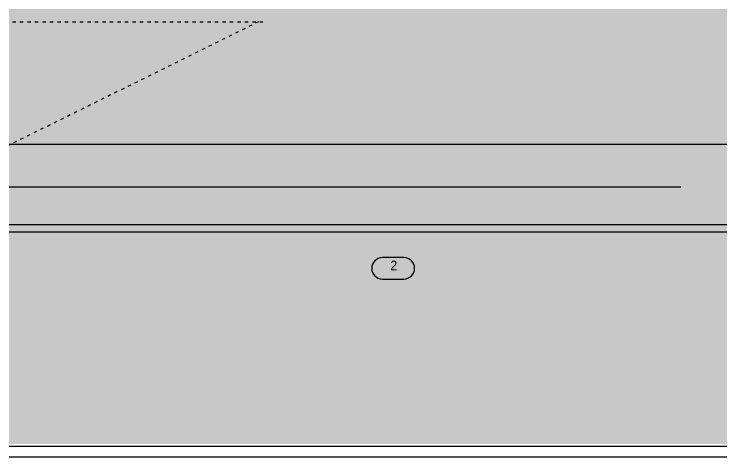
# Model space of a CAD drawing. Extents: x -92740 to -63661, y -15771 to -4391.
# Drawn here: x -86517 to -85923, y -10132 to -9760 of the extents above; entities that cross this region are included whole.
import ezdxf
from ezdxf.enums import TextEntityAlignment as Align

# ---------------------------------------------------------------- set-up
doc = ezdxf.new("R2010")
doc.units = 0
doc.header["$MEASUREMENT"] = 0
doc.linetypes.add('Dashed', pattern=[1, 0.3, -0.4, 0.3])
for name, color, linetype in [('B1NOTES', 2, 'Continuous'), ('ELEVATIONS', 7, 'Continuous'), ('STUCCO', 4, 'Continuous')]:
    doc.layers.add(name, color=color, linetype=linetype)
doc.styles.add('DCADTXTSTYLE1', font='AVG_TP')

msp = doc.modelspace()

# ---------------------------------------------------------------- hatches: boundary and pattern name
at = {"layer": 'STUCCO', "linetype": 'Continuous', "ltscale": 18}
h = msp.add_hatch(dxfattribs=at)
h.set_pattern_fill('cement', color=9, scale=1.5625, style=0, pattern_type=2)
h.set_pattern_definition([(20, (0, 0), (-2.1376259, 5.8730789), [-6.09375015, 0.15625]), (55, (0, 0), (-5.11970028, 3.58485273), [-6.09375015, 0.15625]), (80, (0, 0), (-6.15504846, 1.0853011), [-6.09375015, 0.15625])])
h.paths.add_polyline_path([(-86696.25, -9662), (-86696.25, -10121), (-85742.25, -10121), (-85742.25, -9665)], flags=0)

# ---------------------------------------------------------------- linework, layer by layer
at = {"layer": 'B1NOTES', "color": 1, "linetype": 'Continuous', "ltscale": 18}
for p, q in [((-86190, -9964.5), (-86208, -9964.5)), ((-86181, -9973.5), (-86181, -9973.5)), ((-86208, -9982.5), (-86190, -9982.5))]:
    msp.add_line(p, q, dxfattribs=at)
for centre, start, end in [((-86208, -9973.5), 90, 180), ((-86190, -9973.5), 0, 90), ((-86208, -9973.5), 180, 269.99999), ((-86190, -9973.5), 269.99999, 360)]:
    msp.add_arc(centre, 9, start, end, dxfattribs=at)
at = {"layer": 'ELEVATIONS', "color": 10, "linetype": 'Dashed', "ltscale": 9}
for p, q in [((-86701.5, -9766.53), (-86308.5, -9766.53)), ((-86312.14, -9766.53), (-86697.46, -9957))]:
    msp.add_line(p, q, dxfattribs=at)
at = {"layer": 'ELEVATIONS', "color": 2, "linetype": 'Continuous', "ltscale": 18}
for p, q in [((-87872.25, -9869.28), (-85614.75, -9869.28)), ((-86532.75, -9905), (-85957.5, -9905)), ((-87529.5, -9936.78), (-85608.75, -9936.78)), ((-87522.75, -9942.78), (-85602, -9942.78)), ((-87867, -10122.78), (-85605.75, -10122.78))]:
    msp.add_line(p, q, dxfattribs=at)
at = {"layer": 'ELEVATIONS', "color": 1, "linetype": 'Continuous', "ltscale": 18}
msp.add_line((-87875.25, -10131.78), (-85605.75, -10131.78), dxfattribs=at)

# ---------------------------------------------------------------- texts
at = {"layer": 'B1NOTES', "color": 3, "linetype": 'Continuous', "ltscale": 12, "style": 'DCADTXTSTYLE1'}
msp.add_text('2', height=8, dxfattribs=at).set_placement((-86201.5, -9977.5), align=Align.BOTTOM_LEFT)

doc.saveas('drawing.dxf')
